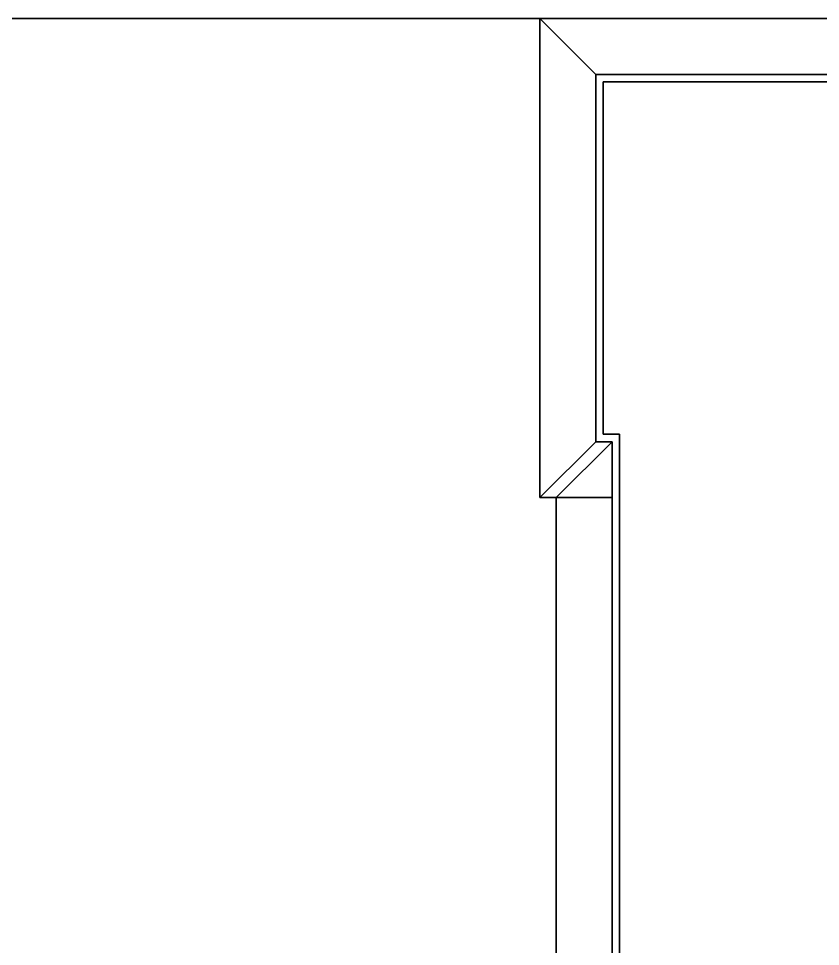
# Model space of a CAD drawing. Extents: x -150 to 6983, y -150 to 6527.
# Drawn here: x 2673 to 4828, y 4034 to 6527 of the extents above; entities that cross this region are included whole.
import ezdxf

# ---------------------------------------------------------------- set-up
doc = ezdxf.new("R2010")
doc.units = 0
for name, color, linetype in [('LAYER0', 7, 'CONTINUOUS'), ('LAYER1', 7, 'CONTINUOUS'), ('LAYER166', 7, 'CONTINUOUS'), ('LAYER171', 7, 'CONTINUOUS'), ('LAYER2', 7, 'CONTINUOUS'), ('LAYER3', 7, 'CONTINUOUS')]:
    doc.layers.add(name, color=color, linetype=linetype)

msp = doc.modelspace()

# ---------------------------------------------------------------- linework, layer by layer
at = {"layer": 'LAYER0', "invisible_edges": 1}
for points in [[(6983, 6527, -5), (-150, -150, -5), (-150, 6527, -5), (6983, 6527, -5)], [(-150, -150, -5), (6983, 6527, -5), (6983, -150, -5), (-150, -150, -5)], [(-150, 6527), (6983, 6527, -5), (-150, 6527, -5), (-150, 6527)], [(6983, 6527, -5), (-150, 6527), (6983, 6527), (6983, 6527, -5)], [(6983, -150), (-150, 6527), (-150, -150), (6983, -150)], [(-150, 6527), (6983, -150), (6983, 6527), (-150, 6527)]]:
    msp.add_3dface(points, dxfattribs=at)
at = {"layer": 'LAYER1'}
for points, invisible_edges in [([(4224, 6377), (4074, 5240), (4074, 6527), (4224, 6377)], 1), ([(4074, 6527, 2407), (4075, 6526, 2183), (4074, 6527), (4074, 6527, 2407)], 3), ([(4224, 6377, 2407), (4075, 6526, 2183), (4074, 6527, 2407), (4224, 6377, 2407)], 3), ([(4075, 6526, 692), (4074, 6527), (4075, 6526, 2183), (4075, 6526, 692)], 3), ([(4224, 6377, 692), (4074, 6527), (4075, 6526, 692), (4224, 6377, 692)], 3), ([(4074, 6527), (4224, 6377, 692), (4224, 6377), (4074, 6527)], 1), ([(4074, 6527), (4074, 6526, 692), (4074, 6527, 2407), (4074, 6527)], 3), ([(4074, 6527), (4074, 5389, 692), (4074, 6526, 692), (4074, 6527)], 5), ([(4074, 5240), (4074, 5389, 692), (4074, 6527), (4074, 5240)], 3), ([(4074, 6526, 2183), (4074, 6527, 2407), (4074, 6526, 692), (4074, 6526, 2183)], 3), ([(4074, 5389, 2183), (4074, 6527, 2407), (4074, 6526, 2183), (4074, 5389, 2183)], 3), ([(4074, 5389, 2183), (4074, 5240, 2407), (4074, 6527, 2407), (4074, 5389, 2183)], 5), ([(4075, 6526, 2183), (4224, 6377, 2407), (4224, 6377, 2183), (4075, 6526, 2183)], 1), ([(4074, 5240), (4224, 6377), (4224, 5390), (4074, 5240)], 1), ([(4224, 5390, 692), (4224, 6377), (4224, 6377, 692), (4224, 5390, 692)], 1), ([(4224, 6377), (4224, 5390, 692), (4224, 5390), (4224, 6377)], 1), ([(4224, 5390, 2407), (4224, 6377, 2183), (4224, 6377, 2407), (4224, 5390, 2407)], 1), ([(4224, 6377, 2183), (4224, 5390, 2407), (4224, 5390, 2183), (4224, 6377, 2183)], 1), ([(4074, 5240, 2407), (4223, 5389, 2183), (4224, 5390, 2407), (4074, 5240, 2407)], 3), ([(4074, 5240, 2407), (4224, 5390), (4223, 5389, 692), (4074, 5240, 2407)], 7), ([(4224, 5390), (4074, 5240, 2407), (4074, 5240), (4224, 5390)], 1), ([(4074, 5389, 692), (4074, 5240), (4074, 5389, 2183), (4074, 5389, 692)], 3), ([(4074, 5240, 2407), (4074, 5389, 2183), (4074, 5240), (4074, 5240, 2407)], 3), ([(4223, 5389, 2183), (4074, 5240, 2407), (4223, 5389, 692), (4223, 5389, 2183)], 3), ([(4224, 5390, 2407), (4223, 5389, 2183), (4224, 5390, 2183), (4224, 5390, 2407)], 1), ([(4223, 5389, 692), (4224, 5390), (4224, 5390, 692), (4223, 5389, 692)], 1)]:
    msp.add_3dface(points, dxfattribs=dict(at, invisible_edges=invisible_edges))
at = {"layer": 'LAYER166'}
for points, invisible_edges in [([(6921, 6527), (4224, 6377), (4074, 6527), (6921, 6527)], 1), ([(6921, 6527, 2407), (5987, 6527, 2186), (4074, 6527, 2407), (6921, 6527, 2407)], 3), ([(6921, 6527), (4074, 6527, 694), (5987, 6527, 694), (6921, 6527)], 5), ([(4074, 6527, 694), (6921, 6527), (4074, 6527), (4074, 6527, 694)], 1), ([(4074, 6527, 2407), (5987, 6527, 2186), (4074, 6527, 2186), (4074, 6527, 2407)], 1), ([(4224, 6377), (4074, 6527, 694), (4074, 6527), (4224, 6377)], 1), ([(4074, 6527, 694), (4224, 6377), (4224, 6377, 694), (4074, 6527, 694)], 1), ([(4224, 6377, 2186), (4074, 6527, 2407), (4074, 6527, 2186), (4224, 6377, 2186)], 1), ([(4074, 6527, 2407), (4224, 6377, 2186), (4224, 6377, 2407), (4074, 6527, 2407)], 1), ([(4224, 6377, 2407), (6921, 6527, 2407), (4074, 6527, 2407), (4224, 6377, 2407)], 1), ([(4224, 6377), (6921, 6527), (6771, 6377), (4224, 6377)], 1), ([(6921, 6527, 2407), (4224, 6377, 2407), (6771, 6377, 2407), (6921, 6527, 2407)], 1), ([(4224, 6377, 2186), (6771, 6377, 2407), (4224, 6377, 2407), (4224, 6377, 2186)], 1), ([(5987, 6377, 2186), (6771, 6377, 2407), (4224, 6377, 2186), (5987, 6377, 2186)], 3), ([(6771, 6377), (5987, 6377, 694), (4224, 6377), (6771, 6377)], 3), ([(4224, 6377, 694), (4224, 6377), (5987, 6377, 694), (4224, 6377, 694)], 2)]:
    msp.add_3dface(points, dxfattribs=dict(at, invisible_edges=invisible_edges))
at = {"layer": 'LAYER171'}
for points, invisible_edges in [([(4224, 6377), (4244, 6357), (4224, 5390), (4224, 6377)], 3), ([(4244, 6357), (4224, 6377), (6771, 6377), (4244, 6357)], 5), ([(4224, 6377, 100), (4224, 5390), (4224, 5390, 100), (4224, 6377, 100)], 1), ([(4224, 5390), (4224, 6377, 100), (4224, 6377), (4224, 5390)], 1), ([(4224, 6377, 100), (6771, 6377), (4224, 6377), (4224, 6377, 100)], 1), ([(6771, 6377), (4224, 6377, 100), (6771, 6377, 100), (6771, 6377)], 1), ([(4224, 5390, 100), (4244, 5410, 100), (4224, 6377, 100), (4224, 5390, 100)], 3), ([(4224, 6377, 100), (4244, 6357, 100), (6771, 6377, 100), (4224, 6377, 100)], 3), ([(4244, 6357, 100), (4224, 6377, 100), (4244, 5410, 100), (4244, 6357, 100)], 3), ([(4244, 6357), (6771, 6377), (6751, 6357), (4244, 6357)], 3), ([(6771, 6377, 100), (4244, 6357, 100), (6751, 6357, 100), (6771, 6377, 100)], 5), ([(4244, 5410), (4224, 5390), (4244, 6357), (4244, 5410)], 3), ([(6751, 6357, 100), (4244, 6357), (6751, 6357), (6751, 6357, 100)], 1), ([(4244, 6357), (6751, 6357, 100), (4244, 6357, 100), (4244, 6357)], 1), ([(4244, 6357), (4244, 5410, 100), (4244, 5410), (4244, 6357)], 1), ([(4244, 5410, 100), (4244, 6357), (4244, 6357, 100), (4244, 5410, 100)], 1), ([(4224, 5390), (4244, 5410), (4268, 5390), (4224, 5390)], 3), ([(4244, 5410, 100), (4224, 5390, 100), (4268, 5390, 100), (4244, 5410, 100)], 5), ([(4268, 5390, 100), (4224, 5390), (4268, 5390), (4268, 5390, 100)], 1), ([(4224, 5390), (4268, 5390, 100), (4224, 5390, 100), (4224, 5390)], 1), ([(4268, 5390), (4244, 5410), (4288, 5410), (4268, 5390)], 5), ([(4244, 5410, 100), (4288, 5410), (4244, 5410), (4244, 5410, 100)], 1), ([(4288, 5410), (4244, 5410, 100), (4288, 5410, 100), (4288, 5410)], 1), ([(4244, 5410, 100), (4268, 5390, 100), (4288, 5410, 100), (4244, 5410, 100)], 3), ([(4268, 5390), (4288, 5410), (4268, 3817), (4268, 5390)], 3), ([(4288, 3797), (4268, 3817), (4288, 5410), (4288, 3797)], 3), ([(4288, 5410, 100), (4268, 5390, 100), (4288, 3797, 100), (4288, 5410, 100)], 3), ([(4268, 5390, 100), (4268, 3817), (4268, 3817, 100), (4268, 5390, 100)], 1), ([(4268, 3817), (4268, 5390, 100), (4268, 5390), (4268, 3817)], 1), ([(4268, 3817, 100), (4288, 3797, 100), (4268, 5390, 100), (4268, 3817, 100)], 3), ([(4288, 5410), (4288, 3797, 100), (4288, 3797), (4288, 5410)], 1), ([(4288, 3797, 100), (4288, 5410), (4288, 5410, 100), (4288, 3797, 100)], 1)]:
    msp.add_3dface(points, dxfattribs=dict(at, invisible_edges=invisible_edges))
at = {"layer": 'LAYER2', "invisible_edges": 1}
for points in [[(4224, 5390), (4268, 5240), (4074, 5240), (4224, 5390)], [(4224, 5390, 2407), (4074, 5240), (4074, 5240, 2407), (4224, 5390, 2407)], [(4074, 5240), (4224, 5390, 2407), (4224, 5390), (4074, 5240)], [(4268, 5240, 2407), (4224, 5390, 2407), (4074, 5240, 2407), (4268, 5240, 2407)], [(4268, 5240), (4224, 5390), (4268, 5390), (4268, 5240)], [(4224, 5390, 2407), (4268, 5390), (4224, 5390), (4224, 5390, 2407)], [(4268, 5390), (4224, 5390, 2407), (4268, 5390, 2407), (4268, 5390)], [(4224, 5390, 2407), (4268, 5240, 2407), (4268, 5390, 2407), (4224, 5390, 2407)], [(4268, 5390), (4268, 5240, 2407), (4268, 5240), (4268, 5390)], [(4268, 5240, 2407), (4268, 5390), (4268, 5390, 2407), (4268, 5240, 2407)], [(4268, 5240, 2407), (4074, 5240), (4268, 5240), (4268, 5240, 2407)], [(4074, 5240), (4268, 5240, 2407), (4074, 5240, 2407), (4074, 5240)]]:
    msp.add_3dface(points, dxfattribs=at)
at = {"layer": 'LAYER3'}
for points, invisible_edges in [([(4268, 5390), (4118, 3967), (4118, 5240), (4268, 5390)], 1), ([(4118, 3967), (4268, 5390), (4268, 3817), (4118, 3967)], 1), ([(4268, 5390, 2407), (4118, 5240), (4118, 5240, 2407), (4268, 5390, 2407)], 1), ([(4118, 5240), (4268, 5390, 2407), (4268, 5390), (4118, 5240)], 1), ([(4268, 5390, 2407), (4268, 4267.5, 1945.5), (4268, 5390), (4268, 5390, 2407)], 3), ([(4268, 5390, 2407), (4268, 4207.5, 1945.5), (4268, 4267.5, 1945.5), (4268, 5390, 2407)], 5), ([(4268, 3817, 2407), (4268, 4207.5, 1945.5), (4268, 5390, 2407), (4268, 3817, 2407)], 3), ([(4268, 4267.5, 1865.5), (4268, 5390), (4268, 4267.5, 1945.5), (4268, 4267.5, 1865.5)], 3), ([(4268, 4267.5, 1793.5), (4268, 5390), (4268, 4267.5, 1865.5), (4268, 4267.5, 1793.5)], 7), ([(4268, 4267.5, 1713.5), (4268, 5390), (4268, 4267.5, 1793.5), (4268, 4267.5, 1713.5)], 3), ([(4268, 4207.5, 1713.5), (4268, 5390), (4268, 4267.5, 1713.5), (4268, 4207.5, 1713.5)], 3), ([(4268, 4207.5, 1713.5), (4268, 3817), (4268, 5390), (4268, 4207.5, 1713.5)], 5), ([(4118, 5240, 2407), (4118, 3967), (4118, 3967, 2407), (4118, 5240, 2407)], 1), ([(4118, 3967), (4118, 5240, 2407), (4118, 5240), (4118, 3967)], 1), ([(4268, 4207.5, 1865.5), (4268, 4267.5, 1793.5), (4268, 4267.5, 1865.5), (4268, 4207.5, 1865.5)], 3), ([(4268, 4267.5, 1793.5), (4268, 4207.5, 1865.5), (4268, 4207.5, 1793.5), (4268, 4267.5, 1793.5)], 3), ([(4268, 4207.5, 1945.5), (4268, 3817, 2407), (4268, 4207.5, 1713.5), (4268, 4207.5, 1945.5)], 7), ([(4268, 3817), (4268, 4207.5, 1713.5), (4268, 3817, 2407), (4268, 3817)], 3)]:
    msp.add_3dface(points, dxfattribs=dict(at, invisible_edges=invisible_edges))

# ---------------------------------------------------------------- meshes
at = {"layer": 'LAYER1'}
mesh = msp.add_polymesh((2, 2), dxfattribs=at)
for k, corner in enumerate([(4224, 6377, 2407), (4224, 5390, 2407), (4074, 6527, 2407), (4074, 5240, 2407)]):
    mesh.set_mesh_vertex(divmod(k, 2), corner)
at = {"layer": 'LAYER3'}
mesh = msp.add_polymesh((2, 2), dxfattribs=at)
for k, corner in enumerate([(4268, 5390, 2407), (4268, 3817, 2407), (4118, 5240, 2407), (4118, 3967, 2407)]):
    mesh.set_mesh_vertex(divmod(k, 2), corner)

doc.saveas('drawing.dxf')
